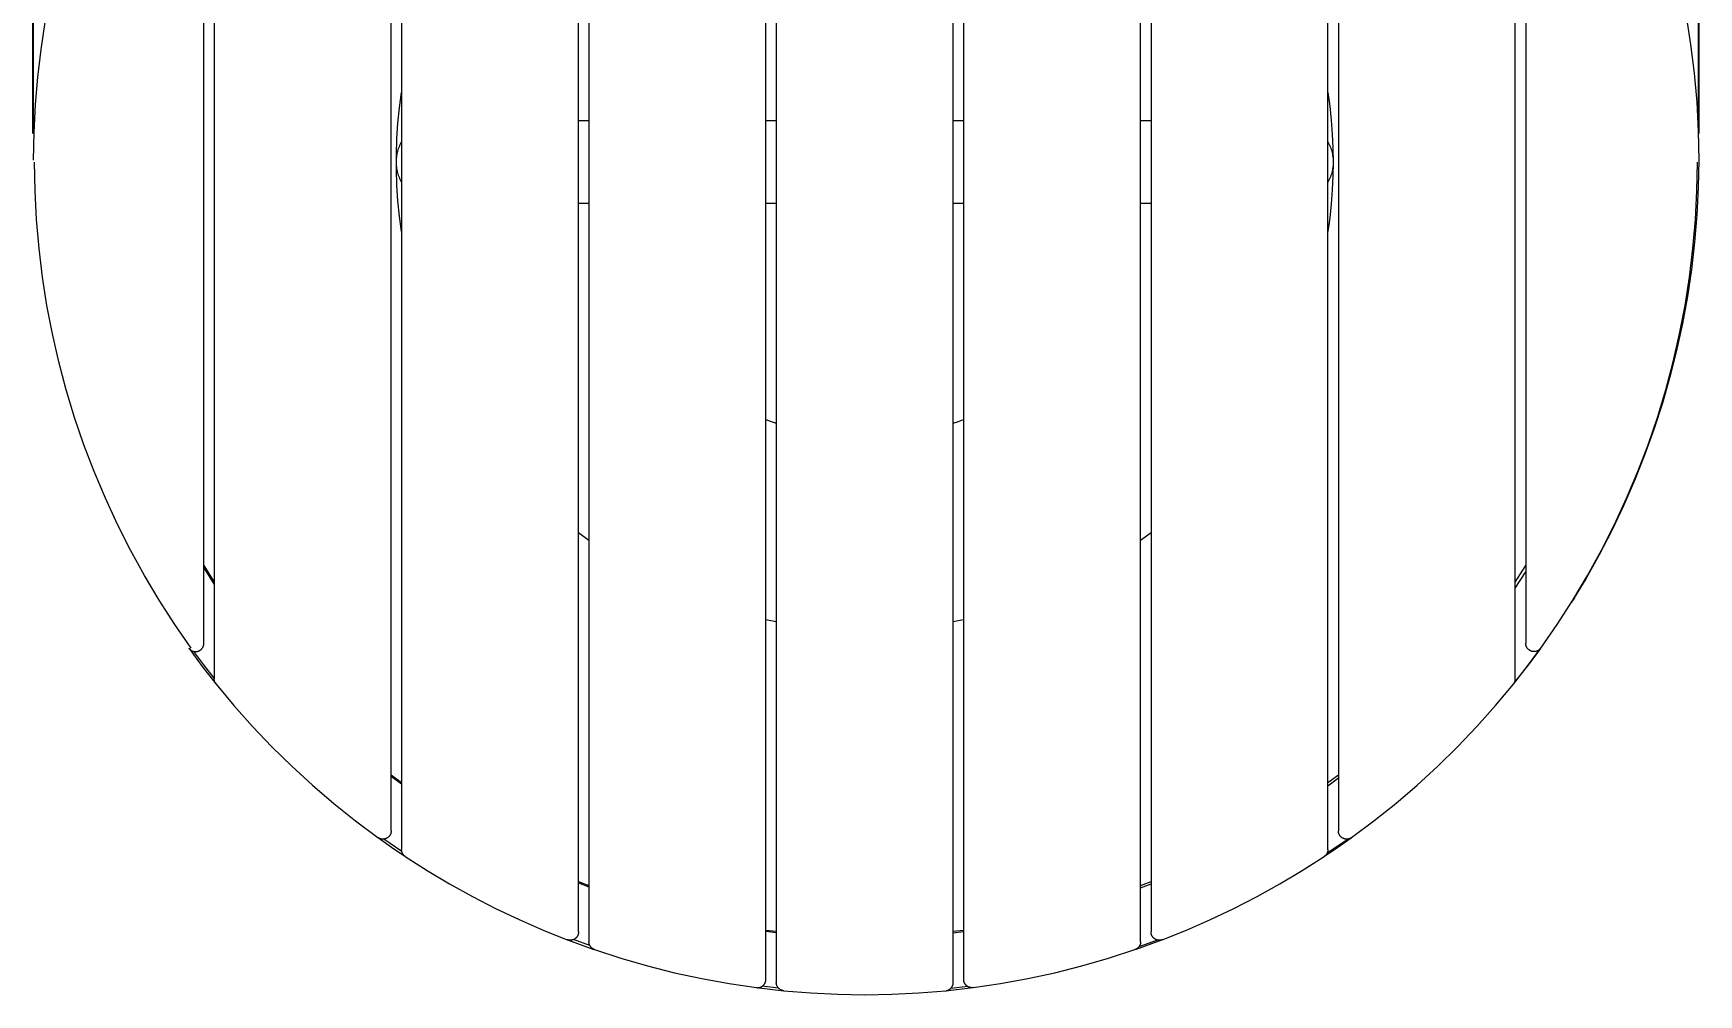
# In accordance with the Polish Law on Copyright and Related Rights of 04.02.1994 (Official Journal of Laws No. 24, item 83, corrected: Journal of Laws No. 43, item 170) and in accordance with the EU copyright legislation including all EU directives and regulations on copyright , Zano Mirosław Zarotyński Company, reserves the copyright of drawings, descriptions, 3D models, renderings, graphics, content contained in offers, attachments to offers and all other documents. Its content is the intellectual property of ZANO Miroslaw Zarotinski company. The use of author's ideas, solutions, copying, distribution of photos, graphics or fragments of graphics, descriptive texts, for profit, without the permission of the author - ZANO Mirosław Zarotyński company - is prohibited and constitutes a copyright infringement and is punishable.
# Model space of a CAD drawing. Header units: inches. Extents: x 2 to 134, y 11 to 101.
# Drawn here: x 5.69 to 37.19, y 10.97 to 29.16 of the extents above; entities that cross this region are included whole.
import ezdxf

# ---------------------------------------------------------------- set-up
doc = ezdxf.new("R2010")
doc.units = ezdxf.units.IN
doc.layers.add('ZANO_R', color=7, linetype='Continuous', lineweight=0)
doc.layers.add('ZANO_W', color=1, linetype='Continuous', lineweight=0)
doc.styles.get("Standard").update_dxf_attribs({"font": 'arial.ttf'})
doc.dimstyles.new('amerykanie', dxfattribs={"dimtxt": 50, "dimasz": 50, "dimexe": 0.5, "dimexo": 0.5, "dimgap": 1, "dimtad": 1, "dimdec": 0, "dimzin": 0, "dimlunit": 5, "dimtxsty": 'Standard', "dimcen": 0.09, "dimclrd": 1, "dimclre": 1, "dimclrt": 1, "dimazin": 0, "dimtfac": 1, "dimtdec": 0, "dimtmove": 0, "dimatfit": 3, "dimfxl": 1, "dimtzin": 0, "dimarcsym": 1})

# ---------------------------------------------------------------- blocks, each defined once
blk = doc.blocks.new('*D355')
at = {"layer": 'ZANO_W', "color": 1, "lineweight": -2}
for p, q in [((5.694, 27.259), (5.694, 44.632)), ((37.19, 27.259), (37.19, 44.632)), ((6.694, 44.132), (36.19, 44.132))]:
    blk.add_line(p, q, dxfattribs=at)
at = {"layer": 'ZANO_W', "color": 1}
for points in [[(6.694, 44.298), (6.694, 43.965), (5.694, 44.132)], [(36.19, 43.965), (36.19, 44.298), (37.19, 44.132)]]:
    blk.add_solid(points, dxfattribs=at)
at = {"layer": 'ZANO_W', "color": 1, "insert": (21.442, 45.279), "char_height": 1.25, "attachment_point": 5}
blk.add_mtext('31 1/2', dxfattribs=at)

msp = doc.modelspace()

# ---------------------------------------------------------------- linework, layer by layer
at = {"layer": 'ZANO_R'}
for p, q in [((19.74553, 42.23917), (19.74553, 11.20584)), ((23.09198, 11.20584), (23.09198, 42.23917)), ((19.54868, 11.26439), (19.54868, 42.18062)), ((23.28883, 42.18062), (23.28883, 11.26439)), ((16.00538, 12.16125), (16.00538, 41.28375)), ((16.20223, 41.46938), (16.20223, 11.97562)), ((26.63528, 11.97562), (26.63528, 41.46938)), ((26.83213, 41.28375), (26.83213, 12.16125)), ((12.65893, 39.72497), (12.65893, 13.72004)), ((30.17858, 13.72004), (30.17858, 39.72497)), ((12.46208, 14.07352), (12.46208, 39.37148)), ((30.37543, 39.37148), (30.37543, 14.07352)), ((9.11563, 36.49736), (9.11563, 16.94765)), ((33.72188, 16.94765), (33.72188, 36.49736)), ((8.91878, 17.62012), (8.91878, 35.82488)), ((33.91873, 35.82489), (33.91873, 17.62011)), ((5.91181, 29.36957), (5.83349, 28.85094)), ((36.95211, 29.48555), (37.03758, 28.94422)), ((5.83349, 28.85094), (5.77248, 28.33)), ((37.03758, 28.94422), (37.10417, 28.40025)), ((37.10417, 28.40025), (37.1518, 27.85428)), ((5.77248, 28.33), (5.72886, 27.80732)), ((12.62009, 27.74848), (12.65893, 28.03961)), ((30.17858, 28.03961), (30.21397, 27.77765)), ((5.72886, 27.80732), (5.70266, 27.28347)), ((12.59092, 27.45623), (12.62009, 27.74848)), ((30.21397, 27.77765), (30.24153, 27.51476)), ((37.1518, 27.85428), (37.18039, 27.30699)), ((12.57146, 27.16317), (12.59092, 27.45623)), ((16.00538, 27.5099), (16.20223, 27.5099)), ((19.54868, 27.5099), (19.74553, 27.5099)), ((23.09198, 27.5099), (23.28883, 27.5099)), ((26.63528, 27.5099), (26.83213, 27.5099)), ((30.24153, 27.51476), (30.26124, 27.25115)), ((5.70266, 27.28347), (5.69393, 26.75904)), ((12.56173, 26.86963), (12.57146, 27.16317)), ((12.64607, 27.07946), (12.65893, 27.1037)), ((30.17858, 27.1037), (30.19145, 27.07946)), ((30.26124, 27.25115), (30.27306, 26.98708)), ((37.18039, 27.30699), (37.18993, 26.75904)), ((12.56158, 26.76365), (12.56349, 26.79102)), ((12.56173, 26.57592), (12.56173, 26.86963)), ((12.56349, 26.79102), (12.56636, 26.81831)), ((12.56636, 26.81831), (12.57017, 26.84549)), ((12.57017, 26.84549), (12.57493, 26.87252)), ((12.57493, 26.87252), (12.58063, 26.89936)), ((12.58063, 26.89936), (12.58726, 26.92599)), ((12.58726, 26.92599), (12.59481, 26.95237)), ((12.59481, 26.95237), (12.60327, 26.97847)), ((12.60327, 26.97847), (12.61265, 27.00426)), ((12.61265, 27.00426), (12.62291, 27.02971)), ((12.62291, 27.02971), (12.63406, 27.05479)), ((12.63406, 27.05479), (12.64607, 27.07946)), ((30.19145, 27.07946), (30.20346, 27.05479)), ((30.20346, 27.05479), (30.21461, 27.02971)), ((30.21461, 27.02971), (30.22487, 27.00426)), ((30.22487, 27.00426), (30.23424, 26.97847)), ((30.23424, 26.97847), (30.24271, 26.95237)), ((30.24271, 26.95237), (30.25026, 26.92599)), ((30.25026, 26.92599), (30.25689, 26.89936)), ((30.25689, 26.89936), (30.26259, 26.87252)), ((30.26259, 26.87252), (30.26734, 26.84549)), ((30.26734, 26.84549), (30.27116, 26.81831)), ((30.27116, 26.81831), (30.27402, 26.79102)), ((30.27306, 26.98708), (30.27701, 26.72277)), ((30.27402, 26.79102), (30.27593, 26.76365)), ((5.72652, 26.17716), (5.7171, 26.7225)), ((12.56063, 26.73622), (12.56158, 26.76365)), ((12.56063, 26.70878), (12.56063, 26.73622)), ((12.56158, 26.68136), (12.56063, 26.70878)), ((12.56349, 26.65398), (12.56158, 26.68136)), ((12.57146, 26.28238), (12.56173, 26.57592)), ((12.56636, 26.62669), (12.56349, 26.65398)), ((12.57017, 26.59952), (12.56636, 26.62669)), ((12.57493, 26.57249), (12.57017, 26.59952)), ((12.58063, 26.54565), (12.57493, 26.57249)), ((12.58726, 26.51902), (12.58063, 26.54565)), ((12.59481, 26.49264), (12.58726, 26.51902)), ((12.60327, 26.46653), (12.59481, 26.49264)), ((12.61265, 26.44074), (12.60327, 26.46653)), ((30.23424, 26.46653), (30.22487, 26.44074)), ((30.24271, 26.49264), (30.23424, 26.46653)), ((30.25026, 26.51902), (30.24271, 26.49264)), ((30.25689, 26.54565), (30.25026, 26.51902)), ((30.26259, 26.57249), (30.25689, 26.54565)), ((30.27306, 26.45847), (30.26124, 26.19439)), ((30.26734, 26.59952), (30.26259, 26.57249)), ((30.27116, 26.62669), (30.26734, 26.59952)), ((30.27402, 26.65398), (30.27116, 26.62669)), ((30.27701, 26.72277), (30.27306, 26.45847)), ((30.27593, 26.68136), (30.27402, 26.65398)), ((30.27593, 26.76365), (30.27689, 26.73622)), ((30.27689, 26.70878), (30.27593, 26.68136)), ((30.27689, 26.73622), (30.27689, 26.70878)), ((37.15733, 26.17716), (37.16676, 26.7225)), ((37.18993, 26.75904), (37.18139, 26.24052)), ((5.75483, 25.63247), (5.72652, 26.17716)), ((12.59092, 25.98932), (12.57146, 26.28238)), ((12.62291, 26.41529), (12.61265, 26.44074)), ((12.63406, 26.39022), (12.62291, 26.41529)), ((12.64607, 26.36554), (12.63406, 26.39022)), ((12.65893, 26.3413), (12.64607, 26.36554)), ((30.19145, 26.36554), (30.17858, 26.3413)), ((30.20346, 26.39022), (30.19145, 26.36554)), ((30.21461, 26.41529), (30.20346, 26.39022)), ((30.22487, 26.44074), (30.21461, 26.41529)), ((30.26124, 26.19439), (30.24153, 25.93079)), ((37.12902, 25.63247), (37.15733, 26.17716)), ((37.18139, 26.24052), (37.15578, 25.72257)), ((12.62009, 25.69706), (12.59092, 25.98932)), ((16.20223, 25.9351), (16.00538, 25.9351)), ((19.74553, 25.9351), (19.54868, 25.9351)), ((23.28883, 25.9351), (23.09198, 25.9351)), ((26.83213, 25.9351), (26.63528, 25.9351)), ((30.24153, 25.93079), (30.21397, 25.66789)), ((5.80199, 25.08908), (5.75483, 25.63247)), ((12.65893, 25.40594), (12.62009, 25.69706)), ((30.21397, 25.66789), (30.17858, 25.40594)), ((37.08187, 25.08908), (37.12902, 25.63247)), ((37.15578, 25.72257), (37.11314, 25.20575)), ((37.11314, 25.20575), (37.0535, 24.6906)), ((5.86793, 24.54766), (5.80199, 25.08908)), ((37.01592, 24.54766), (37.08187, 25.08908)), ((37.0535, 24.6906), (36.97693, 24.17771)), ((5.95259, 24.00885), (5.86793, 24.54766)), ((36.93127, 24.00885), (37.01592, 24.54766)), ((6.05586, 23.47328), (5.95259, 24.00885)), ((36.828, 23.47328), (36.93127, 24.00885)), ((36.97693, 24.17771), (36.88351, 23.66761)), ((36.88351, 23.66761), (36.77335, 23.16086)), ((6.17761, 22.94162), (6.05586, 23.47328)), ((36.70625, 22.94162), (36.828, 23.47328)), ((36.77335, 23.16086), (36.64657, 22.65801)), ((6.3177, 22.4145), (6.17761, 22.94162)), ((36.56615, 22.4145), (36.70625, 22.94162)), ((6.47597, 21.89254), (6.3177, 22.4145)), ((36.40789, 21.89254), (36.56615, 22.4145)), ((36.64657, 22.65801), (36.5033, 22.15961)), ((36.5033, 22.15961), (36.34369, 21.6662)), ((6.65222, 21.37637), (6.47597, 21.89254)), ((19.54868, 21.85276), (19.64675, 21.81623)), ((19.64675, 21.81623), (19.74553, 21.78167)), ((23.09198, 21.78167), (23.19076, 21.81623)), ((23.19076, 21.81623), (23.28883, 21.85276)), ((36.23164, 21.37637), (36.40789, 21.89254)), ((36.34369, 21.6662), (36.16793, 21.17832)), ((6.84623, 20.86662), (6.65222, 21.37637)), ((36.16793, 21.17832), (35.97619, 20.69648)), ((36.03762, 20.86662), (36.23164, 21.37637)), ((7.05779, 20.3639), (6.84623, 20.86662)), ((35.82606, 20.3639), (36.03762, 20.86662)), ((35.97619, 20.69648), (35.7687, 20.22122)), ((7.28663, 19.8688), (7.05779, 20.3639)), ((35.7687, 20.22122), (35.54567, 19.75304)), ((35.59722, 19.8688), (35.82606, 20.3639)), ((7.53248, 19.38192), (7.28663, 19.8688)), ((35.35137, 19.38192), (35.59722, 19.8688)), ((16.20223, 19.56341), (16.00538, 19.71107)), ((26.83213, 19.71107), (26.63528, 19.56341)), ((35.54567, 19.75304), (35.30735, 19.29247)), ((7.79504, 18.90386), (7.53248, 19.38192)), ((35.30735, 19.29247), (35.05399, 18.83999)), ((35.08881, 18.90386), (35.35137, 19.38192)), ((8.07401, 18.43517), (7.79504, 18.90386)), ((8.91878, 19.09123), (9.11563, 18.77779)), ((8.91878, 19.04504), (9.11563, 18.73424)), ((33.72188, 18.77799), (33.91873, 19.09144)), ((33.72188, 18.66351), (33.91873, 18.97032)), ((34.80985, 18.43517), (35.08881, 18.90386)), ((35.05399, 18.83999), (34.78587, 18.3961)), ((8.36904, 17.97642), (8.07401, 18.43517)), ((34.51482, 17.97642), (34.80985, 18.43517)), ((34.83902, 18.48151), (34.81623, 18.44474)), ((8.67977, 17.52817), (8.36904, 17.97642)), ((19.74553, 18.02398), (19.54868, 18.06417)), ((23.28883, 18.06417), (23.09198, 18.02398)), ((34.20408, 17.52817), (34.51482, 17.97642)), ((8.63345, 17.52818), (8.63669, 17.52382)), ((8.63669, 17.52382), (8.64009, 17.51958)), ((8.63904, 17.52042), (8.89024, 17.18124)), ((8.64009, 17.51958), (8.64363, 17.51546)), ((8.64363, 17.51546), (8.64731, 17.51147)), ((8.64731, 17.51147), (8.65112, 17.5076)), ((8.65112, 17.5076), (8.65507, 17.50387)), ((8.65507, 17.50387), (8.65914, 17.50027)), ((8.65914, 17.50027), (8.66334, 17.49682)), ((8.66334, 17.49682), (8.66765, 17.49352)), ((8.66765, 17.49352), (8.67207, 17.49036)), ((8.67207, 17.49036), (8.6766, 17.48736)), ((8.6766, 17.48736), (8.68123, 17.48452)), ((8.68123, 17.48452), (8.68595, 17.48184)), ((8.68595, 17.48184), (8.69076, 17.47932)), ((8.69076, 17.47932), (8.69566, 17.47697)), ((8.69566, 17.47697), (8.70064, 17.47479)), ((8.70064, 17.47479), (8.70569, 17.47279)), ((8.70569, 17.47279), (8.7108, 17.47096)), ((8.7108, 17.47096), (8.71598, 17.46931)), ((8.71598, 17.46931), (8.7212, 17.46783)), ((8.7212, 17.46783), (8.72648, 17.46654)), ((8.72648, 17.46654), (8.7318, 17.46543)), ((8.91926, 17.21009), (8.72805, 17.46619)), ((8.7318, 17.46543), (8.73715, 17.4645)), ((8.73715, 17.4645), (8.74253, 17.46376)), ((8.74253, 17.46376), (8.74794, 17.46321)), ((8.74794, 17.46321), (8.75336, 17.46284)), ((8.75336, 17.46284), (8.75878, 17.46266)), ((8.75878, 17.46266), (8.76422, 17.46267)), ((8.76422, 17.46267), (8.76965, 17.46286)), ((8.76965, 17.46286), (8.77506, 17.46324)), ((8.77506, 17.46324), (8.78047, 17.46381)), ((8.78047, 17.46381), (8.78585, 17.46457)), ((8.78585, 17.46457), (8.7912, 17.46551)), ((8.7912, 17.46551), (8.79651, 17.46663)), ((8.79651, 17.46663), (8.80178, 17.46793)), ((8.80178, 17.46793), (8.80701, 17.46942)), ((8.80701, 17.46942), (8.81218, 17.47109)), ((8.81218, 17.47109), (8.81729, 17.47293)), ((8.81729, 17.47293), (8.82233, 17.47495)), ((8.82233, 17.47495), (8.8273, 17.47714)), ((8.8273, 17.47714), (8.83219, 17.4795)), ((8.83219, 17.4795), (8.837, 17.48203)), ((8.837, 17.48203), (8.84172, 17.48472)), ((8.84172, 17.48472), (8.84634, 17.48758)), ((8.84634, 17.48758), (8.85086, 17.49059)), ((8.85086, 17.49059), (8.85528, 17.49376)), ((8.85528, 17.49376), (8.85958, 17.49707)), ((8.85958, 17.49707), (8.86376, 17.50053)), ((8.86376, 17.50053), (8.86783, 17.50414)), ((8.86783, 17.50414), (8.87176, 17.50788)), ((8.87176, 17.50788), (8.87557, 17.51176)), ((8.87557, 17.51176), (8.87924, 17.51576)), ((8.87924, 17.51576), (8.88277, 17.51989)), ((8.88277, 17.51989), (8.88615, 17.52414)), ((8.88615, 17.52414), (8.88939, 17.5285)), ((8.88939, 17.5285), (8.89247, 17.53298)), ((8.89247, 17.53298), (8.8954, 17.53755)), ((8.8954, 17.53755), (8.89817, 17.54223)), ((8.89817, 17.54223), (8.90077, 17.54699)), ((8.90077, 17.54699), (8.90321, 17.55185)), ((8.90321, 17.55185), (8.90548, 17.55678)), ((8.90548, 17.55678), (8.90758, 17.56179)), ((8.90758, 17.56179), (8.90951, 17.56687)), ((8.90951, 17.56687), (8.91125, 17.57201)), ((8.91125, 17.57201), (8.91282, 17.57721)), ((8.91282, 17.57721), (8.91421, 17.58247)), ((8.91421, 17.58247), (8.91542, 17.58776)), ((8.91542, 17.58776), (8.91645, 17.5931)), ((8.91645, 17.5931), (8.91729, 17.59846)), ((8.91729, 17.59846), (8.91794, 17.60386)), ((8.91794, 17.60386), (8.91841, 17.60927)), ((8.91841, 17.60927), (8.91869, 17.61469)), ((8.91869, 17.61469), (8.91878, 17.62012)), ((33.91883, 17.61468), (33.91873, 17.62011)), ((33.91911, 17.60926), (33.91883, 17.61468)), ((33.91958, 17.60385), (33.91911, 17.60926)), ((33.92023, 17.59845), (33.91958, 17.60385)), ((33.92107, 17.59309), (33.92023, 17.59845)), ((33.9221, 17.58775), (33.92107, 17.59309)), ((33.9233, 17.58246), (33.9221, 17.58775)), ((33.92469, 17.5772), (33.9233, 17.58246)), ((33.92626, 17.572), (33.92469, 17.5772)), ((33.92801, 17.56686), (33.92626, 17.572)), ((33.92994, 17.56178), (33.92801, 17.56686)), ((33.93204, 17.55677), (33.92994, 17.56178)), ((33.93431, 17.55184), (33.93204, 17.55677)), ((33.93675, 17.54698), (33.93431, 17.55184)), ((33.93935, 17.54222), (33.93675, 17.54698)), ((33.94212, 17.53754), (33.93935, 17.54222)), ((33.94505, 17.53297), (33.94212, 17.53754)), ((33.94813, 17.52849), (33.94505, 17.53297)), ((33.94728, 17.18124), (34.19847, 17.52042)), ((33.95137, 17.52413), (33.94813, 17.52849)), ((34.18491, 17.50615), (33.95017, 17.19121)), ((33.95475, 17.51988), (33.95137, 17.52413)), ((33.95828, 17.51575), (33.95475, 17.51988)), ((33.96195, 17.51175), (33.95828, 17.51575)), ((33.96576, 17.50787), (33.96195, 17.51175)), ((33.96969, 17.50413), (33.96576, 17.50787)), ((33.97376, 17.50052), (33.96969, 17.50413)), ((33.97794, 17.49706), (33.97376, 17.50052)), ((33.98225, 17.49375), (33.97794, 17.49706)), ((33.98666, 17.49058), (33.98225, 17.49375)), ((33.99118, 17.48757), (33.98666, 17.49058)), ((33.9958, 17.48471), (33.99118, 17.48757)), ((34.00052, 17.48202), (33.9958, 17.48471)), ((34.00533, 17.47949), (34.00052, 17.48202)), ((34.01022, 17.47713), (34.00533, 17.47949)), ((34.01519, 17.47494), (34.01022, 17.47713)), ((34.02023, 17.47292), (34.01519, 17.47494)), ((34.02534, 17.47108), (34.02023, 17.47292)), ((34.03051, 17.46941), (34.02534, 17.47108)), ((34.03574, 17.46793), (34.03051, 17.46941)), ((34.04101, 17.46662), (34.03574, 17.46793)), ((34.04633, 17.4655), (34.04101, 17.46662)), ((34.05168, 17.46456), (34.04633, 17.4655)), ((34.05706, 17.4638), (34.05168, 17.46456)), ((34.06246, 17.46324), (34.05706, 17.4638)), ((34.06788, 17.46285), (34.06246, 17.46324)), ((34.07331, 17.46266), (34.06788, 17.46285)), ((34.07874, 17.46265), (34.07331, 17.46266)), ((34.08417, 17.46283), (34.07874, 17.46265)), ((34.08959, 17.4632), (34.08417, 17.46283)), ((34.09499, 17.46376), (34.08959, 17.4632)), ((34.10037, 17.4645), (34.09499, 17.46376)), ((34.10573, 17.46542), (34.10037, 17.4645)), ((34.11104, 17.46653), (34.10573, 17.46542)), ((34.11632, 17.46782), (34.11104, 17.46653)), ((34.12155, 17.4693), (34.11632, 17.46782)), ((34.12672, 17.47095), (34.12155, 17.4693)), ((34.13184, 17.47278), (34.12672, 17.47095)), ((34.13689, 17.47479), (34.13184, 17.47278)), ((34.14186, 17.47696), (34.13689, 17.47479)), ((34.14676, 17.47931), (34.14186, 17.47696)), ((34.15157, 17.48183), (34.14676, 17.47931)), ((34.1563, 17.48451), (34.15157, 17.48183)), ((34.16093, 17.48735), (34.1563, 17.48451)), ((34.16546, 17.49035), (34.16093, 17.48735)), ((34.16988, 17.49351), (34.16546, 17.49035)), ((34.17419, 17.49681), (34.16988, 17.49351)), ((34.17838, 17.50026), (34.17419, 17.49681)), ((34.18246, 17.50386), (34.17838, 17.50026)), ((34.1864, 17.50759), (34.18246, 17.50386)), ((34.19022, 17.51146), (34.1864, 17.50759)), ((34.1939, 17.51545), (34.19022, 17.51146)), ((34.19744, 17.51958), (34.1939, 17.51545)), ((34.20083, 17.52382), (34.19744, 17.51958)), ((34.20408, 17.52817), (34.20083, 17.52382)), ((8.89024, 17.18124), (9.15043, 16.84892)), ((9.11563, 16.95791), (8.91926, 17.21009)), ((33.68708, 16.84892), (33.94728, 17.18124)), ((33.95017, 17.19121), (33.70765, 16.88222)), ((9.11572, 16.94231), (9.11563, 16.94765)), ((9.11599, 16.93698), (9.11572, 16.94231)), ((9.11644, 16.93167), (9.11599, 16.93698)), ((9.11708, 16.92637), (9.11644, 16.93167)), ((9.11789, 16.9211), (9.11708, 16.92637)), ((9.11887, 16.91585), (9.11789, 16.9211)), ((9.12004, 16.91065), (9.11887, 16.91585)), ((9.12138, 16.90548), (9.12004, 16.91065)), ((9.1229, 16.90036), (9.12138, 16.90548)), ((9.12458, 16.8953), (9.1229, 16.90036)), ((9.12644, 16.8903), (9.12458, 16.8953)), ((9.12847, 16.88537), (9.12644, 16.8903)), ((9.13066, 16.8805), (9.12847, 16.88537)), ((9.13302, 16.87571), (9.13066, 16.8805)), ((9.13554, 16.87101), (9.13302, 16.87571)), ((9.13821, 16.86639), (9.13554, 16.87101)), ((9.14104, 16.86187), (9.13821, 16.86639)), ((9.14402, 16.85744), (9.14104, 16.86187)), ((9.14715, 16.85312), (9.14402, 16.85744)), ((9.15043, 16.84891), (9.14715, 16.85312)), ((9.15043, 16.84891), (9.48898, 16.44242)), ((33.34854, 16.44242), (33.68709, 16.84891)), ((33.68709, 16.84891), (33.69037, 16.85312)), ((33.69037, 16.85312), (33.69349, 16.85744)), ((33.69349, 16.85744), (33.69648, 16.86187)), ((33.69648, 16.86187), (33.69931, 16.86639)), ((33.69931, 16.86639), (33.70198, 16.87101)), ((33.70198, 16.87101), (33.7045, 16.87571)), ((33.7045, 16.87571), (33.70685, 16.8805)), ((33.70685, 16.8805), (33.70905, 16.88537)), ((33.70905, 16.88537), (33.71107, 16.8903)), ((33.71107, 16.8903), (33.71293, 16.8953)), ((33.71293, 16.8953), (33.71462, 16.90036)), ((33.71462, 16.90036), (33.71614, 16.90548)), ((33.71614, 16.90548), (33.71748, 16.91065)), ((33.71748, 16.91065), (33.71864, 16.91585)), ((33.71864, 16.91585), (33.71963, 16.9211)), ((33.71963, 16.9211), (33.72044, 16.92637)), ((33.72044, 16.92637), (33.72107, 16.93167)), ((33.72107, 16.93167), (33.72152, 16.93698)), ((33.72152, 16.93698), (33.72179, 16.94231)), ((33.72179, 16.94231), (33.72188, 16.94765)), ((9.48898, 16.44242), (9.84099, 16.04752)), ((32.99652, 16.04752), (33.34854, 16.44242)), ((9.84099, 16.04752), (10.20607, 15.66468)), ((32.63144, 15.66468), (32.99652, 16.04752)), ((10.20607, 15.66468), (10.58381, 15.29431)), ((32.25371, 15.29431), (32.63144, 15.66468)), ((10.58381, 15.29431), (10.97377, 14.93684)), ((12.46208, 15.13554), (12.65893, 14.98602)), ((30.17858, 14.98612), (30.37543, 15.13564)), ((31.86375, 14.93684), (32.25371, 15.29431)), ((10.97377, 14.93684), (11.37551, 14.59266)), ((12.46208, 15.11012), (12.65893, 14.96099)), ((30.17858, 14.92664), (30.37543, 15.07455)), ((31.462, 14.59266), (31.86375, 14.93684)), ((11.37551, 14.59266), (11.78859, 14.26218)), ((31.04892, 14.26218), (31.462, 14.59266)), ((11.78859, 14.26218), (12.21254, 13.94575)), ((30.62498, 13.94575), (31.04892, 14.26218)), ((12.21704, 13.94262), (12.21254, 13.94575)), ((12.22166, 13.93965), (12.21704, 13.94262)), ((12.21977, 13.94056), (12.46906, 13.76479)), ((12.22637, 13.93685), (12.22166, 13.93965)), ((12.23118, 13.9342), (12.22637, 13.93685)), ((12.23608, 13.93173), (12.23118, 13.9342)), ((12.24106, 13.92943), (12.23608, 13.93173)), ((12.24612, 13.9273), (12.24106, 13.92943)), ((12.25125, 13.92535), (12.24612, 13.9273)), ((12.25644, 13.92359), (12.25125, 13.92535)), ((12.2617, 13.922), (12.25644, 13.92359)), ((12.267, 13.9206), (12.2617, 13.922)), ((12.27235, 13.91938), (12.267, 13.9206)), ((12.27774, 13.91835), (12.27235, 13.91938)), ((12.28316, 13.91751), (12.27774, 13.91835)), ((12.28861, 13.91686), (12.28316, 13.91751)), ((12.29408, 13.91639), (12.28861, 13.91686)), ((12.29956, 13.91612), (12.29408, 13.91639)), ((12.30504, 13.91604), (12.29956, 13.91612)), ((12.31053, 13.91615), (12.30504, 13.91604)), ((12.31601, 13.91646), (12.31053, 13.91615)), ((12.32147, 13.91695), (12.31601, 13.91646)), ((12.32692, 13.91763), (12.32147, 13.91695)), ((12.66285, 13.68512), (12.32626, 13.91754)), ((12.33234, 13.9185), (12.32692, 13.91763)), ((12.33772, 13.91956), (12.33234, 13.9185)), ((12.34306, 13.92081), (12.33772, 13.91956)), ((12.34836, 13.92224), (12.34306, 13.92081)), ((12.3536, 13.92386), (12.34836, 13.92224)), ((12.35879, 13.92566), (12.3536, 13.92386)), ((12.36391, 13.92764), (12.35879, 13.92566)), ((12.36895, 13.92979), (12.36391, 13.92764)), ((12.37392, 13.93212), (12.36895, 13.92979)), ((12.3788, 13.93462), (12.37392, 13.93212)), ((12.3836, 13.93729), (12.3788, 13.93462)), ((12.3883, 13.94012), (12.3836, 13.93729)), ((12.39289, 13.94312), (12.3883, 13.94012)), ((12.39738, 13.94628), (12.39289, 13.94312)), ((12.40176, 13.94959), (12.39738, 13.94628)), ((12.40602, 13.95305), (12.40176, 13.94959)), ((12.41015, 13.95665), (12.40602, 13.95305)), ((12.41416, 13.9604), (12.41015, 13.95665)), ((12.41803, 13.96428), (12.41416, 13.9604)), ((12.42177, 13.9683), (12.41803, 13.96428)), ((12.42537, 13.97245), (12.42177, 13.9683)), ((12.42881, 13.97672), (12.42537, 13.97245)), ((12.43211, 13.9811), (12.42881, 13.97672)), ((12.43525, 13.9856), (12.43211, 13.9811)), ((12.43824, 13.99021), (12.43525, 13.9856)), ((12.44106, 13.99491), (12.43824, 13.99021)), ((12.44371, 13.99971), (12.44106, 13.99491)), ((12.4462, 14.0046), (12.44371, 13.99971)), ((12.44852, 14.00958), (12.4462, 14.0046)), ((12.45066, 14.01463), (12.44852, 14.00958)), ((12.45262, 14.01976), (12.45066, 14.01463)), ((12.4544, 14.02494), (12.45262, 14.01976)), ((12.456, 14.03019), (12.4544, 14.02494)), ((12.45742, 14.03549), (12.456, 14.03019)), ((12.45865, 14.04084), (12.45742, 14.03549)), ((12.4597, 14.04623), (12.45865, 14.04084)), ((12.46056, 14.05165), (12.4597, 14.04623)), ((12.46122, 14.05709), (12.46056, 14.05165)), ((12.4617, 14.06256), (12.46122, 14.05709)), ((12.46199, 14.06804), (12.4617, 14.06256)), ((12.46208, 14.07352), (12.46199, 14.06804)), ((30.55842, 13.91812), (30.15875, 13.64353)), ((30.36846, 13.76479), (30.61775, 13.94056)), ((30.37553, 14.06804), (30.37543, 14.07352)), ((30.37582, 14.06256), (30.37553, 14.06804)), ((30.37629, 14.05709), (30.37582, 14.06256)), ((30.37696, 14.05165), (30.37629, 14.05709)), ((30.37782, 14.04623), (30.37696, 14.05165)), ((30.37886, 14.04084), (30.37782, 14.04623)), ((30.38009, 14.03549), (30.37886, 14.04084)), ((30.38151, 14.03019), (30.38009, 14.03549)), ((30.38311, 14.02494), (30.38151, 14.03019)), ((30.3849, 14.01976), (30.38311, 14.02494)), ((30.38686, 14.01463), (30.3849, 14.01976)), ((30.389, 14.00958), (30.38686, 14.01463)), ((30.39132, 14.0046), (30.389, 14.00958)), ((30.3938, 13.99971), (30.39132, 14.0046)), ((30.39646, 13.99491), (30.3938, 13.99971)), ((30.39928, 13.99021), (30.39646, 13.99491)), ((30.40226, 13.9856), (30.39928, 13.99021)), ((30.40541, 13.9811), (30.40226, 13.9856)), ((30.4087, 13.97672), (30.40541, 13.9811)), ((30.41215, 13.97245), (30.4087, 13.97672)), ((30.41575, 13.9683), (30.41215, 13.97245)), ((30.41948, 13.96428), (30.41575, 13.9683)), ((30.42336, 13.9604), (30.41948, 13.96428)), ((30.42736, 13.95665), (30.42336, 13.9604)), ((30.4315, 13.95305), (30.42736, 13.95665)), ((30.43576, 13.94959), (30.4315, 13.95305)), ((30.44013, 13.94628), (30.43576, 13.94959)), ((30.44462, 13.94312), (30.44013, 13.94628)), ((30.44922, 13.94012), (30.44462, 13.94312)), ((30.45392, 13.93729), (30.44922, 13.94012)), ((30.45871, 13.93462), (30.45392, 13.93729)), ((30.4636, 13.93212), (30.45871, 13.93462)), ((30.46856, 13.92979), (30.4636, 13.93212)), ((30.47361, 13.92764), (30.46856, 13.92979)), ((30.47873, 13.92566), (30.47361, 13.92764)), ((30.48391, 13.92386), (30.47873, 13.92566)), ((30.48916, 13.92224), (30.48391, 13.92386)), ((30.49445, 13.92081), (30.48916, 13.92224)), ((30.4998, 13.91956), (30.49445, 13.92081)), ((30.50518, 13.9185), (30.4998, 13.91956)), ((30.5106, 13.91763), (30.50518, 13.9185)), ((30.51604, 13.91695), (30.5106, 13.91763)), ((30.52151, 13.91646), (30.51604, 13.91695)), ((30.52699, 13.91615), (30.52151, 13.91646)), ((30.53247, 13.91604), (30.52699, 13.91615)), ((30.53796, 13.91612), (30.53247, 13.91604)), ((30.54344, 13.91639), (30.53796, 13.91612)), ((30.54891, 13.91686), (30.54344, 13.91639)), ((30.55435, 13.91751), (30.54891, 13.91686)), ((30.55978, 13.91835), (30.55435, 13.91751)), ((30.56517, 13.91938), (30.55978, 13.91835)), ((30.57052, 13.9206), (30.56517, 13.91938)), ((30.57582, 13.922), (30.57052, 13.9206)), ((30.58107, 13.92359), (30.57582, 13.922)), ((30.58627, 13.92535), (30.58107, 13.92359)), ((30.5914, 13.9273), (30.58627, 13.92535)), ((30.59646, 13.92943), (30.5914, 13.9273)), ((30.60144, 13.93173), (30.59646, 13.92943)), ((30.60633, 13.9342), (30.60144, 13.93173)), ((30.61114, 13.93685), (30.60633, 13.9342)), ((30.61586, 13.93965), (30.61114, 13.93685)), ((30.62047, 13.94262), (30.61586, 13.93965)), ((30.62498, 13.94575), (30.62047, 13.94262)), ((12.46906, 13.76479), (12.7217, 13.59388)), ((12.65902, 13.71468), (12.65893, 13.72004)), ((12.6593, 13.70934), (12.65902, 13.71468)), ((12.65975, 13.704), (12.6593, 13.70934)), ((12.66039, 13.69868), (12.65975, 13.704)), ((12.6612, 13.69339), (12.66039, 13.69868)), ((12.6622, 13.68813), (12.6612, 13.69339)), ((12.66337, 13.6829), (12.6622, 13.68813)), ((12.66473, 13.67772), (12.66337, 13.6829)), ((12.66625, 13.67258), (12.66473, 13.67772)), ((12.66795, 13.66751), (12.66625, 13.67258)), ((12.66983, 13.66249), (12.66795, 13.66751)), ((12.67187, 13.65754), (12.66983, 13.66249)), ((12.67408, 13.65266), (12.67187, 13.65754)), ((12.67645, 13.64786), (12.67408, 13.65266)), ((12.67898, 13.64314), (12.67645, 13.64786)), ((12.68168, 13.63851), (12.67898, 13.64314)), ((12.68453, 13.63398), (12.68168, 13.63851)), ((12.68753, 13.62954), (12.68453, 13.63398)), ((12.69068, 13.62521), (12.68753, 13.62954)), ((12.69398, 13.62099), (12.69068, 13.62521)), ((12.69742, 13.61688), (12.69398, 13.62099)), ((12.701, 13.6129), (12.69742, 13.61688)), ((12.70471, 13.60903), (12.701, 13.6129)), ((12.70855, 13.6053), (12.70471, 13.60903)), ((12.71251, 13.6017), (12.70855, 13.6053)), ((12.71659, 13.59823), (12.71251, 13.6017)), ((12.72079, 13.59491), (12.71659, 13.59823)), ((12.7251, 13.59173), (12.72079, 13.59491)), ((12.72952, 13.5887), (12.7251, 13.59173)), ((12.72952, 13.5887), (13.14476, 13.32323)), ((29.69275, 13.32323), (30.108, 13.5887)), ((30.11241, 13.59173), (30.108, 13.5887)), ((30.11672, 13.59491), (30.11241, 13.59173)), ((30.11582, 13.59388), (30.36846, 13.76479)), ((30.12092, 13.59823), (30.11672, 13.59491)), ((30.12501, 13.6017), (30.12092, 13.59823)), ((30.12897, 13.6053), (30.12501, 13.6017)), ((30.13281, 13.60903), (30.12897, 13.6053)), ((30.13652, 13.6129), (30.13281, 13.60903)), ((30.1401, 13.61688), (30.13652, 13.6129)), ((30.14354, 13.62099), (30.1401, 13.61688)), ((30.14683, 13.62521), (30.14354, 13.62099)), ((30.14998, 13.62954), (30.14683, 13.62521)), ((30.15299, 13.63398), (30.14998, 13.62954)), ((30.15584, 13.63851), (30.15299, 13.63398)), ((30.15853, 13.64314), (30.15584, 13.63851)), ((30.16107, 13.64786), (30.15853, 13.64314)), ((30.16344, 13.65266), (30.16107, 13.64786)), ((30.16565, 13.65754), (30.16344, 13.65266)), ((30.16769, 13.66249), (30.16565, 13.65754)), ((30.16956, 13.66751), (30.16769, 13.66249)), ((30.17126, 13.67258), (30.16956, 13.66751)), ((30.17279, 13.67772), (30.17126, 13.67258)), ((30.17414, 13.6829), (30.17279, 13.67772)), ((30.17532, 13.68813), (30.17414, 13.6829)), ((30.17631, 13.69339), (30.17532, 13.68813)), ((30.17713, 13.69868), (30.17631, 13.69339)), ((30.17776, 13.704), (30.17713, 13.69868)), ((30.17822, 13.70934), (30.17776, 13.704)), ((30.17849, 13.71468), (30.17822, 13.70934)), ((30.17858, 13.72004), (30.17849, 13.71468)), ((13.14476, 13.32323), (13.56811, 13.07087)), ((29.26941, 13.07087), (29.69275, 13.32323)), ((13.56811, 13.07087), (13.99914, 12.8319)), ((16.00538, 13.11471), (16.20223, 13.03805)), ((16.00538, 13.09233), (16.20223, 13.01566)), ((26.63528, 13.0381), (26.83213, 13.11477)), ((26.63528, 12.99808), (26.83213, 13.07399)), ((28.83837, 12.8319), (29.26941, 13.07087)), ((13.99914, 12.8319), (14.43745, 12.60652)), ((14.43745, 12.60652), (14.88259, 12.39497)), ((27.95493, 12.39497), (28.40007, 12.60652)), ((28.40007, 12.60652), (28.83837, 12.8319)), ((14.88259, 12.39497), (15.33413, 12.19746)), ((27.50339, 12.19746), (27.95493, 12.39497)), ((15.33413, 12.19746), (15.79163, 12.01417)), ((15.79675, 12.01231), (15.79163, 12.01417)), ((15.80193, 12.01063), (15.79675, 12.01231)), ((15.7993, 12.01124), (16.2977, 11.83042)), ((15.80716, 12.00913), (15.80193, 12.01063)), ((15.81245, 12.00782), (15.80716, 12.00913)), ((15.81777, 12.00668), (15.81245, 12.00782)), ((15.82313, 12.00573), (15.81777, 12.00668)), ((15.82852, 12.00497), (15.82313, 12.00573)), ((15.83394, 12.00439), (15.82852, 12.00497)), ((15.83937, 12.004), (15.83394, 12.00439)), ((15.84481, 12.0038), (15.83937, 12.004)), ((15.85025, 12.00379), (15.84481, 12.0038)), ((15.85569, 12.00397), (15.85025, 12.00379)), ((15.86113, 12.00433), (15.85569, 12.00397)), ((15.86654, 12.00488), (15.86113, 12.00433)), ((15.87194, 12.00562), (15.86654, 12.00488)), ((15.8773, 12.00654), (15.87194, 12.00562)), ((15.88263, 12.00765), (15.8773, 12.00654)), ((15.88792, 12.00894), (15.88263, 12.00765)), ((15.89316, 12.01042), (15.88792, 12.00894)), ((15.89835, 12.01207), (15.89316, 12.01042)), ((15.90348, 12.01391), (15.89835, 12.01207)), ((15.90854, 12.01591), (15.90348, 12.01391)), ((16.22061, 11.9018), (15.90761, 12.01553)), ((15.91353, 12.0181), (15.90854, 12.01591)), ((15.91844, 12.02045), (15.91353, 12.0181)), ((15.92326, 12.02297), (15.91844, 12.02045)), ((15.928, 12.02566), (15.92326, 12.02297)), ((15.93264, 12.02851), (15.928, 12.02566)), ((15.93717, 12.03152), (15.93264, 12.02851)), ((15.9416, 12.03468), (15.93717, 12.03152)), ((15.94592, 12.038), (15.9416, 12.03468)), ((15.95013, 12.04146), (15.94592, 12.038)), ((15.95421, 12.04507), (15.95013, 12.04146)), ((15.95816, 12.04881), (15.95421, 12.04507)), ((15.96198, 12.05269), (15.95816, 12.04881)), ((15.96566, 12.0567), (15.96198, 12.05269)), ((15.96921, 12.06083), (15.96566, 12.0567)), ((15.97261, 12.06508), (15.96921, 12.06083)), ((15.97586, 12.06945), (15.97261, 12.06508)), ((15.97895, 12.07393), (15.97586, 12.06945)), ((15.98189, 12.07851), (15.97895, 12.07393)), ((15.98467, 12.08319), (15.98189, 12.07851)), ((15.98729, 12.08797), (15.98467, 12.08319)), ((15.98974, 12.09283), (15.98729, 12.08797)), ((15.99202, 12.09777), (15.98974, 12.09283)), ((15.99413, 12.10279), (15.99202, 12.09777)), ((15.99606, 12.10788), (15.99413, 12.10279)), ((15.99782, 12.11304), (15.99606, 12.10788)), ((15.9994, 12.11825), (15.99782, 12.11304)), ((16.00079, 12.12351), (15.9994, 12.11825)), ((16.00201, 12.12882), (16.00079, 12.12351)), ((16.00304, 12.13416), (16.00201, 12.12882)), ((16.00388, 12.13954), (16.00304, 12.13416)), ((16.00454, 12.14495), (16.00388, 12.13954)), ((16.00501, 12.15037), (16.00454, 12.14495)), ((16.00529, 12.15581), (16.00501, 12.15037)), ((16.00538, 12.16125), (16.00529, 12.15581)), ((16.20233, 11.9702), (16.20223, 11.97562)), ((16.20261, 11.96478), (16.20233, 11.9702)), ((19.54868, 12.19743), (19.74553, 12.17345)), ((19.54868, 12.17307), (19.74553, 12.14886)), ((23.09198, 12.17346), (23.28883, 12.19745)), ((23.09198, 12.14356), (23.28883, 12.16713)), ((26.53982, 11.83042), (27.03821, 12.01124)), ((26.95508, 12.00761), (26.60369, 11.88101)), ((26.63519, 11.9702), (26.63491, 11.96478)), ((26.63528, 11.97562), (26.63519, 11.9702)), ((26.83223, 12.15581), (26.83213, 12.16125)), ((26.83251, 12.15037), (26.83223, 12.15581)), ((26.83298, 12.14495), (26.83251, 12.15037)), ((26.83364, 12.13954), (26.83298, 12.14495)), ((26.83448, 12.13416), (26.83364, 12.13954)), ((26.83551, 12.12882), (26.83448, 12.13416)), ((26.83672, 12.12351), (26.83551, 12.12882)), ((26.83812, 12.11825), (26.83672, 12.12351)), ((26.8397, 12.11304), (26.83812, 12.11825)), ((26.84145, 12.10788), (26.8397, 12.11304)), ((26.84339, 12.10279), (26.84145, 12.10788)), ((26.84549, 12.09777), (26.84339, 12.10279)), ((26.84777, 12.09283), (26.84549, 12.09777)), ((26.85022, 12.08797), (26.84777, 12.09283)), ((26.85284, 12.08319), (26.85022, 12.08797)), ((26.85562, 12.07851), (26.85284, 12.08319)), ((26.85856, 12.07393), (26.85562, 12.07851)), ((26.86166, 12.06945), (26.85856, 12.07393)), ((26.86491, 12.06508), (26.86166, 12.06945)), ((26.86831, 12.06083), (26.86491, 12.06508)), ((26.87185, 12.0567), (26.86831, 12.06083)), ((26.87554, 12.05269), (26.87185, 12.0567)), ((26.87936, 12.04881), (26.87554, 12.05269)), ((26.88331, 12.04507), (26.87936, 12.04881)), ((26.88739, 12.04146), (26.88331, 12.04507)), ((26.89159, 12.038), (26.88739, 12.04146)), ((26.89591, 12.03468), (26.89159, 12.038)), ((26.90034, 12.03152), (26.89591, 12.03468)), ((26.90488, 12.02851), (26.90034, 12.03152)), ((26.90952, 12.02566), (26.90488, 12.02851)), ((26.91426, 12.02297), (26.90952, 12.02566)), ((26.91908, 12.02045), (26.91426, 12.02297)), ((26.92399, 12.0181), (26.91908, 12.02045)), ((26.92898, 12.01591), (26.92399, 12.0181)), ((26.93404, 12.01391), (26.92898, 12.01591)), ((26.93916, 12.01207), (26.93404, 12.01391)), ((26.94435, 12.01042), (26.93916, 12.01207)), ((26.94959, 12.00894), (26.94435, 12.01042)), ((26.95488, 12.00765), (26.94959, 12.00894)), ((26.96021, 12.00654), (26.95488, 12.00765)), ((26.96558, 12.00562), (26.96021, 12.00654)), ((26.97097, 12.00488), (26.96558, 12.00562)), ((26.97639, 12.00433), (26.97097, 12.00488)), ((26.98182, 12.00397), (26.97639, 12.00433)), ((26.98726, 12.00379), (26.98182, 12.00397)), ((26.99271, 12.0038), (26.98726, 12.00379)), ((26.99815, 12.004), (26.99271, 12.0038)), ((27.00358, 12.00439), (26.99815, 12.004)), ((27.00899, 12.00497), (27.00358, 12.00439)), ((27.01438, 12.00573), (27.00899, 12.00497)), ((27.01975, 12.00668), (27.01438, 12.00573)), ((27.02507, 12.00782), (27.01975, 12.00668)), ((27.03035, 12.00913), (27.02507, 12.00782)), ((27.03559, 12.01063), (27.03035, 12.00913)), ((27.04077, 12.01231), (27.03559, 12.01063)), ((27.04589, 12.01417), (27.04077, 12.01231)), ((27.04589, 12.01417), (27.50339, 12.19746)), ((16.20307, 11.95938), (16.20261, 11.96478)), ((16.20373, 11.95399), (16.20307, 11.95938)), ((16.20456, 11.94863), (16.20373, 11.95399)), ((16.20559, 11.9433), (16.20456, 11.94863)), ((16.20679, 11.93801), (16.20559, 11.9433)), ((16.20818, 11.93277), (16.20679, 11.93801)), ((16.20974, 11.92757), (16.20818, 11.93277)), ((16.21149, 11.92243), (16.20974, 11.92757)), ((16.21341, 11.91736), (16.21149, 11.92243)), ((16.2155, 11.91235), (16.21341, 11.91736)), ((16.21777, 11.90742), (16.2155, 11.91235)), ((16.2202, 11.90257), (16.21777, 11.90742)), ((16.2228, 11.89781), (16.2202, 11.90257)), ((16.22556, 11.89314), (16.2228, 11.89781)), ((16.22848, 11.88857), (16.22556, 11.89314)), ((16.23156, 11.8841), (16.22848, 11.88857)), ((16.23479, 11.87974), (16.23156, 11.8841)), ((16.23816, 11.87549), (16.23479, 11.87974)), ((16.24168, 11.87137), (16.23816, 11.87549)), ((16.24535, 11.86736), (16.24168, 11.87137)), ((16.24914, 11.86349), (16.24535, 11.86736)), ((16.25307, 11.85975), (16.24914, 11.86349)), ((16.25713, 11.85614), (16.25307, 11.85975)), ((16.2613, 11.85268), (16.25713, 11.85614)), ((16.2656, 11.84936), (16.2613, 11.85268)), ((16.27, 11.84619), (16.2656, 11.84936)), ((16.27451, 11.84318), (16.27, 11.84619)), ((16.27913, 11.84032), (16.27451, 11.84318)), ((16.28383, 11.83763), (16.27913, 11.84032)), ((16.28863, 11.8351), (16.28383, 11.83763)), ((16.29351, 11.83273), (16.28863, 11.8351)), ((16.29848, 11.83054), (16.29351, 11.83273)), ((16.30351, 11.82851), (16.29848, 11.83054)), ((16.30861, 11.82666), (16.30351, 11.82851)), ((16.30861, 11.82666), (16.80803, 11.66459)), ((16.80803, 11.66459), (17.31258, 11.51925)), ((25.52494, 11.51925), (26.02949, 11.66459)), ((26.02949, 11.66459), (26.52891, 11.82666)), ((26.53401, 11.82851), (26.52891, 11.82666)), ((26.53904, 11.83054), (26.53401, 11.82851)), ((26.544, 11.83273), (26.53904, 11.83054)), ((26.54888, 11.8351), (26.544, 11.83273)), ((26.55368, 11.83763), (26.54888, 11.8351)), ((26.55839, 11.84032), (26.55368, 11.83763)), ((26.563, 11.84318), (26.55839, 11.84032)), ((26.56752, 11.84619), (26.563, 11.84318)), ((26.57192, 11.84936), (26.56752, 11.84619)), ((26.57621, 11.85268), (26.57192, 11.84936)), ((26.58039, 11.85614), (26.57621, 11.85268)), ((26.58445, 11.85975), (26.58039, 11.85614)), ((26.58837, 11.86349), (26.58445, 11.85975)), ((26.59217, 11.86736), (26.58837, 11.86349)), ((26.59583, 11.87137), (26.59217, 11.86736)), ((26.59935, 11.87549), (26.59583, 11.87137)), ((26.60273, 11.87974), (26.59935, 11.87549)), ((26.60596, 11.8841), (26.60273, 11.87974)), ((26.60904, 11.88857), (26.60596, 11.8841)), ((26.61196, 11.89314), (26.60904, 11.88857)), ((26.61472, 11.89781), (26.61196, 11.89314)), ((26.61732, 11.90257), (26.61472, 11.89781)), ((26.61975, 11.90742), (26.61732, 11.90257)), ((26.62201, 11.91235), (26.61975, 11.90742)), ((26.62411, 11.91736), (26.62201, 11.91235)), ((26.62603, 11.92243), (26.62411, 11.91736)), ((26.62777, 11.92757), (26.62603, 11.92243)), ((26.62934, 11.93277), (26.62777, 11.92757)), ((26.63073, 11.93801), (26.62934, 11.93277)), ((26.63193, 11.9433), (26.63073, 11.93801)), ((26.63295, 11.94863), (26.63193, 11.9433)), ((26.63379, 11.95399), (26.63295, 11.94863)), ((26.63444, 11.95938), (26.63379, 11.95399)), ((26.63491, 11.96478), (26.63444, 11.95938)), ((17.31258, 11.51925), (17.82169, 11.39081)), ((17.82169, 11.39081), (18.33479, 11.27942)), ((24.50272, 11.27942), (25.01583, 11.39081)), ((25.01583, 11.39081), (25.52494, 11.51925)), ((18.33479, 11.27942), (18.85133, 11.18519)), ((18.85133, 11.18519), (19.37072, 11.10824)), ((19.37072, 11.10824), (19.37615, 11.10762)), ((19.37248, 11.10801), (19.8877, 11.04911)), ((19.37615, 11.10762), (19.38161, 11.1072)), ((19.38161, 11.1072), (19.38707, 11.10696)), ((19.38707, 11.10696), (19.39253, 11.10691)), ((19.39253, 11.10691), (19.398, 11.10705)), ((19.398, 11.10705), (19.40346, 11.10738)), ((19.40346, 11.10738), (19.4089, 11.1079)), ((19.4089, 11.1079), (19.41432, 11.10861)), ((19.41432, 11.10861), (19.41971, 11.10951)), ((19.41971, 11.10951), (19.42507, 11.11059)), ((19.42507, 11.11059), (19.43039, 11.11186)), ((19.43039, 11.11186), (19.43566, 11.11331)), ((19.43566, 11.11331), (19.44088, 11.11494)), ((19.44088, 11.11494), (19.44604, 11.11676)), ((19.44604, 11.11676), (19.45113, 11.11875)), ((19.45113, 11.11875), (19.45615, 11.12092)), ((19.45615, 11.12092), (19.46109, 11.12326)), ((19.46109, 11.12326), (19.46594, 11.12577)), ((19.46594, 11.12577), (19.47071, 11.12845)), ((19.47071, 11.12845), (19.47538, 11.13129)), ((19.47538, 11.13129), (19.47995, 11.13429)), ((19.78814, 11.09811), (19.47925, 11.13382)), ((19.47995, 11.13429), (19.48441, 11.13745)), ((19.48441, 11.13745), (19.48876, 11.14076)), ((19.48876, 11.14076), (19.49299, 11.14422)), ((19.49299, 11.14422), (19.4971, 11.14783)), ((19.4971, 11.14783), (19.50109, 11.15158)), ((19.50109, 11.15158), (19.50494, 11.15546)), ((19.50494, 11.15546), (19.50865, 11.15947)), ((19.50865, 11.15947), (19.51222, 11.16361)), ((19.51222, 11.16361), (19.51564, 11.16787)), ((19.51564, 11.16787), (19.51892, 11.17225)), ((19.51892, 11.17225), (19.52204, 11.17674)), ((19.52204, 11.17674), (19.525, 11.18134)), ((19.525, 11.18134), (19.52781, 11.18603)), ((19.52781, 11.18603), (19.53044, 11.19082)), ((19.53044, 11.19082), (19.53291, 11.1957)), ((19.53291, 11.1957), (19.53521, 11.20066)), ((19.53521, 11.20066), (19.53734, 11.20569)), ((19.53734, 11.20569), (19.53929, 11.2108)), ((19.53929, 11.2108), (19.54106, 11.21597)), ((19.54106, 11.21597), (19.54265, 11.22121)), ((19.54265, 11.22121), (19.54406, 11.22649)), ((19.54406, 11.22649), (19.54528, 11.23182)), ((19.54528, 11.23182), (19.54632, 11.23718)), ((19.54632, 11.23718), (19.54717, 11.24259)), ((19.54717, 11.24259), (19.54783, 11.24801)), ((19.54783, 11.24801), (19.5483, 11.25346)), ((19.5483, 11.25346), (19.54859, 11.25892)), ((19.54859, 11.25892), (19.54868, 11.26439)), ((19.74563, 11.20044), (19.74553, 11.20584)), ((19.7459, 11.19505), (19.74563, 11.20044)), ((19.74636, 11.18968), (19.7459, 11.19505)), ((19.74701, 11.18432), (19.74636, 11.18968)), ((19.74784, 11.17899), (19.74701, 11.18432)), ((19.74885, 11.17369), (19.74784, 11.17899)), ((19.75004, 11.16843), (19.74885, 11.17369)), ((19.75141, 11.16321), (19.75004, 11.16843)), ((19.75296, 11.15804), (19.75141, 11.16321)), ((19.75469, 11.15293), (19.75296, 11.15804)), ((19.75659, 11.14788), (19.75469, 11.15293)), ((19.75866, 11.14289), (19.75659, 11.14788)), ((19.7609, 11.13799), (19.75866, 11.14289)), ((19.76331, 11.13316), (19.7609, 11.13799)), ((19.76588, 11.12841), (19.76331, 11.13316)), ((19.76861, 11.12376), (19.76588, 11.12841)), ((19.7715, 11.1192), (19.76861, 11.12376)), ((19.77455, 11.11475), (19.7715, 11.1192)), ((19.77775, 11.1104), (19.77455, 11.11475)), ((19.78109, 11.10617), (19.77775, 11.1104)), ((19.78457, 11.10205), (19.78109, 11.10617)), ((19.7882, 11.09805), (19.78457, 11.10205)), ((19.79196, 11.09418), (19.7882, 11.09805)), ((19.79585, 11.09044), (19.79196, 11.09418)), ((19.79987, 11.08684), (19.79585, 11.09044)), ((19.804, 11.08338), (19.79987, 11.08684)), ((19.80826, 11.08006), (19.804, 11.08338)), ((19.81262, 11.07688), (19.80826, 11.08006)), ((19.81709, 11.07386), (19.81262, 11.07688)), ((19.82167, 11.071), (19.81709, 11.07386)), ((19.82633, 11.06829), (19.82167, 11.071)), ((19.83109, 11.06574), (19.82633, 11.06829)), ((19.83593, 11.06336), (19.83109, 11.06574)), ((19.84085, 11.06115), (19.83593, 11.06336)), ((19.84585, 11.0591), (19.84085, 11.06115)), ((19.85091, 11.05723), (19.84585, 11.0591)), ((19.85603, 11.05553), (19.85091, 11.05723)), ((19.8612, 11.05401), (19.85603, 11.05553)), ((19.86643, 11.05267), (19.8612, 11.05401)), ((19.8717, 11.0515), (19.86643, 11.05267)), ((19.87701, 11.05052), (19.8717, 11.0515)), ((19.88234, 11.04972), (19.87701, 11.05052)), ((19.8877, 11.0491), (19.88234, 11.04972)), ((19.8877, 11.0491), (20.39716, 11.00767)), ((22.44036, 11.00767), (22.94981, 11.04911)), ((22.94981, 11.04911), (23.46504, 11.10801)), ((22.94981, 11.04911), (22.95517, 11.04972)), ((22.95517, 11.04972), (22.96051, 11.05052)), ((22.96051, 11.05052), (22.96582, 11.0515)), ((22.96582, 11.0515), (22.97109, 11.05267)), ((22.97109, 11.05267), (22.97631, 11.05401)), ((22.97631, 11.05401), (22.98149, 11.05553)), ((22.98149, 11.05553), (22.98661, 11.05723)), ((22.98661, 11.05723), (22.99167, 11.0591)), ((22.99167, 11.0591), (22.99666, 11.06115)), ((22.99666, 11.06115), (23.00158, 11.06336)), ((23.00158, 11.06336), (23.00643, 11.06574)), ((23.00643, 11.06574), (23.01118, 11.06829)), ((23.01118, 11.06829), (23.01585, 11.071)), ((23.01585, 11.071), (23.02042, 11.07386)), ((23.02042, 11.07386), (23.02489, 11.07688)), ((23.02489, 11.07688), (23.02926, 11.08006)), ((23.02926, 11.08006), (23.03351, 11.08338)), ((23.03351, 11.08338), (23.03765, 11.08684)), ((23.03765, 11.08684), (23.04167, 11.09044)), ((23.04167, 11.09044), (23.04556, 11.09418)), ((23.36587, 11.129), (23.04409, 11.09275)), ((23.04556, 11.09418), (23.04932, 11.09805)), ((23.04932, 11.09805), (23.05294, 11.10205)), ((23.05294, 11.10205), (23.05643, 11.10617)), ((23.05643, 11.10617), (23.05977, 11.1104)), ((23.05977, 11.1104), (23.06297, 11.11475)), ((23.06297, 11.11475), (23.06601, 11.11921)), ((23.06601, 11.11921), (23.0689, 11.12376)), ((23.0689, 11.12376), (23.07164, 11.12841)), ((23.07164, 11.12841), (23.07421, 11.13316)), ((23.07421, 11.13316), (23.07662, 11.13799)), ((23.07662, 11.13799), (23.07886, 11.14289)), ((23.07886, 11.14289), (23.08093, 11.14788)), ((23.08093, 11.14788), (23.08283, 11.15293)), ((23.08283, 11.15293), (23.08455, 11.15804)), ((23.08455, 11.15804), (23.0861, 11.16321)), ((23.0861, 11.16321), (23.08747, 11.16843)), ((23.08747, 11.16843), (23.08867, 11.17369)), ((23.08867, 11.17369), (23.08968, 11.17899)), ((23.08968, 11.17899), (23.09051, 11.18432)), ((23.09051, 11.18432), (23.09115, 11.18968)), ((23.09115, 11.18968), (23.09161, 11.19506)), ((23.09161, 11.19506), (23.09189, 11.20044)), ((23.09189, 11.20044), (23.09198, 11.20584)), ((23.28893, 11.25892), (23.28883, 11.26439)), ((23.28921, 11.25346), (23.28893, 11.25892)), ((23.28969, 11.24801), (23.28921, 11.25346)), ((23.29035, 11.24259), (23.28969, 11.24801)), ((23.2912, 11.23718), (23.29035, 11.24259)), ((23.29224, 11.23182), (23.2912, 11.23718)), ((23.29346, 11.22649), (23.29224, 11.23182)), ((23.29487, 11.22121), (23.29346, 11.22649)), ((23.29646, 11.21597), (23.29487, 11.22121)), ((23.29823, 11.2108), (23.29646, 11.21597)), ((23.30018, 11.20569), (23.29823, 11.2108)), ((23.3023, 11.20066), (23.30018, 11.20569)), ((23.3046, 11.1957), (23.3023, 11.20066)), ((23.30707, 11.19082), (23.3046, 11.1957)), ((23.30971, 11.18603), (23.30707, 11.19082)), ((23.31251, 11.18134), (23.30971, 11.18603)), ((23.31548, 11.17674), (23.31251, 11.18134)), ((23.3186, 11.17225), (23.31548, 11.17674)), ((23.32187, 11.16787), (23.3186, 11.17225)), ((23.3253, 11.16361), (23.32187, 11.16787)), ((23.32887, 11.15947), (23.3253, 11.16361)), ((23.33258, 11.15546), (23.32887, 11.15947)), ((23.33643, 11.15158), (23.33258, 11.15546)), ((23.34041, 11.14783), (23.33643, 11.15158)), ((23.34452, 11.14422), (23.34041, 11.14783)), ((23.34875, 11.14076), (23.34452, 11.14422)), ((23.3531, 11.13745), (23.34875, 11.14076)), ((23.35757, 11.13429), (23.3531, 11.13745)), ((23.36213, 11.13129), (23.35757, 11.13429)), ((23.36681, 11.12845), (23.36213, 11.13129)), ((23.37157, 11.12577), (23.36681, 11.12845)), ((23.37643, 11.12326), (23.37157, 11.12577)), ((23.38137, 11.12092), (23.37643, 11.12326)), ((23.38639, 11.11875), (23.38137, 11.12092)), ((23.39148, 11.11676), (23.38639, 11.11875)), ((23.39664, 11.11494), (23.39148, 11.11676)), ((23.40185, 11.11331), (23.39664, 11.11494)), ((23.40713, 11.11186), (23.40185, 11.11331)), ((23.41244, 11.11059), (23.40713, 11.11186)), ((23.4178, 11.10951), (23.41244, 11.11059)), ((23.4232, 11.10861), (23.4178, 11.10951)), ((23.42862, 11.1079), (23.4232, 11.10861)), ((23.43406, 11.10738), (23.42862, 11.1079)), ((23.43952, 11.10705), (23.43406, 11.10738)), ((23.44498, 11.10691), (23.43952, 11.10705)), ((23.45045, 11.10696), (23.44498, 11.10691)), ((23.45591, 11.1072), (23.45045, 11.10696)), ((23.46136, 11.10762), (23.45591, 11.1072)), ((23.46679, 11.10824), (23.46136, 11.10762)), ((23.46679, 11.10824), (23.98618, 11.18519)), ((23.98618, 11.18519), (24.50272, 11.27942)), ((20.39716, 11.00767), (20.90769, 10.9828)), ((20.90769, 10.9828), (21.41876, 10.9745)), ((21.41876, 10.9745), (21.92983, 10.9828)), ((21.92983, 10.9828), (22.44036, 11.00767))]:
    msp.add_line(p, q, dxfattribs=at)

# ---------------------------------------------------------------- dimensions: what is measured, and where the dimension line sits
at = {"layer": 'ZANO_W'}
dim = msp.add_linear_dim(base=(37.18993, 44.13177), p1=(5.69393, 26.75904), p2=(37.18993, 26.75904), dimstyle='amerykanie', override={"dimtxt": 1.25, "dimasz": 1, "dimgap": 0.5, "dimdec": 4, "dimaunit": 1, "dimadec": 1, "dimtdec": 4, "dimtmove": 1, "dimfrac": 2}, dxfattribs=at)
dim.commit()
dim.dimension.update_dxf_attribs({"geometry": '*D355', "text_midpoint": (21.44193, 45.27851)})

doc.saveas('drawing.dxf')
